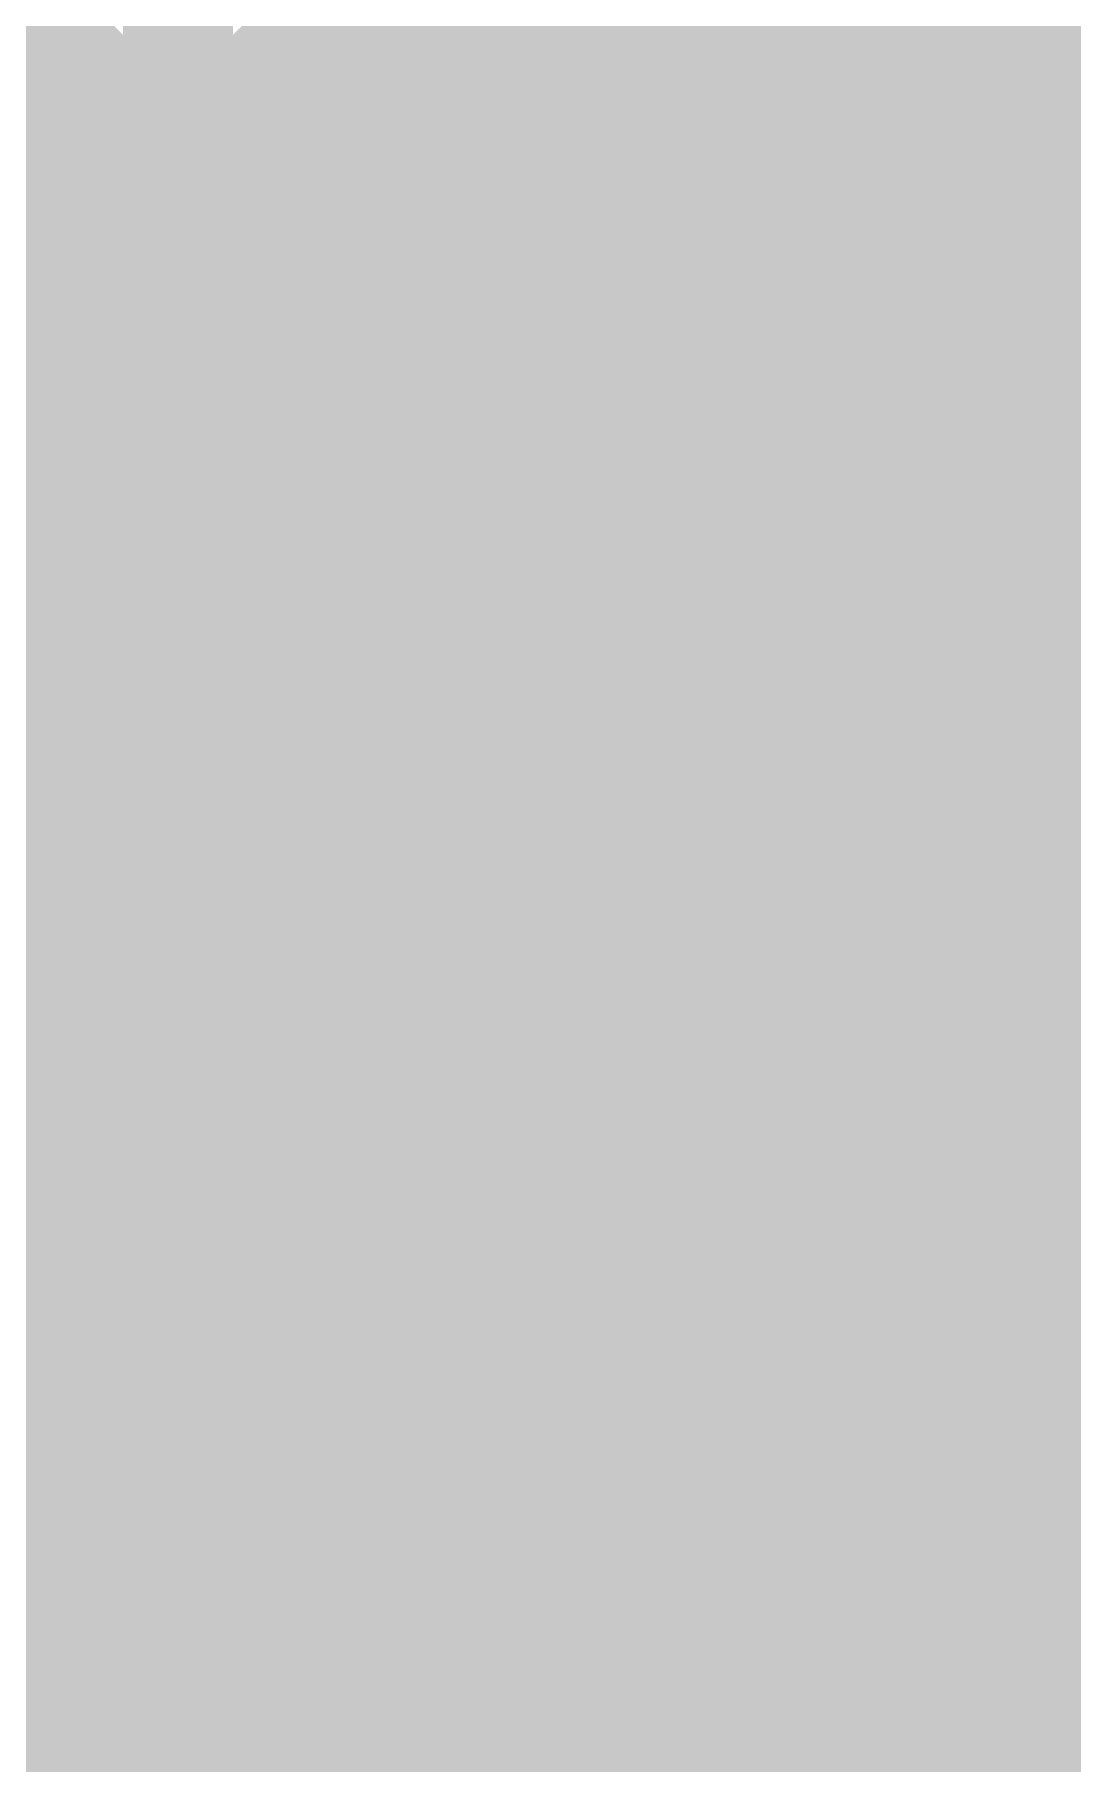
# Model space of a CAD drawing. Extents: x -5 to 208, y -5 to 206.
# Drawn here: x 17.64 to 23.64, y 113.44 to 123.44 of the extents above; entities that cross this region are included whole.
import ezdxf

# ---------------------------------------------------------------- set-up
doc = ezdxf.new("R2010")
doc.units = 0
doc.header["$MEASUREMENT"] = 0
doc.layers.get('0').update_dxf_attribs({"linetype": 'CONTINUOUS'})
for name, color, linetype in [('22-301-0_BOT', 7, 'CONTINUOUS'), ('22-301-0_DRD', 7, 'CONTINUOUS'), ('22-301-0_IN1', 1, 'CONTINUOUS'), ('22-301-0_IN2', 4, 'CONTINUOUS'), ('22-301-0_SMT', 5, 'CONTINUOUS'), ('22-301-0_SPT', 10, 'CONTINUOUS'), ('22-301-0_SST', 14, 'CONTINUOUS'), ('22-301-0_TOP', 9, 'CONTINUOUS'), ('THRUHOLE_TAP', 13, 'CONTINUOUS')]:
    doc.layers.add(name, color=color, linetype=linetype)

# ---------------------------------------------------------------- blocks, each defined once
blk = doc.blocks.new('ROUND_66')
at = {"const_width": 0.35052}
blk.add_lwpolyline([(-0.17526, 0, 1), (0.17526, 0, 1)], format="xyb", close=True, dxfattribs=at)
blk = doc.blocks.new('ROUND_68')
at = {"const_width": 0.35052}
blk.add_lwpolyline([(-0.17526, 0, 1), (0.17526, 0, 1)], format="xyb", close=True, dxfattribs=at)
blk = doc.blocks.new('RECTANGLE_6')
blk.add_solid([(0.4826, 0.4064), (0.4826, -0.4064), (-0.4826, 0.4064), (-0.4826, -0.4064)])
blk = doc.blocks.new('RECTANGLE_51')
blk.add_solid([(0.635, 0.3429), (0.635, -0.3429), (-0.635, 0.3429), (-0.635, -0.3429)])
blk = doc.blocks.new('ROUND_73')
at = {"const_width": 0.10033}
blk.add_lwpolyline([(-0.050164, 0, 1), (0.050164, 0, 1)], format="xyb", close=True, dxfattribs=at)

msp = doc.modelspace()

# ---------------------------------------------------------------- linework, layer by layer
at = {"layer": '22-301-0_BOT', "const_width": 0.254}
for points in [[(17.60728, 123.825, 0.4142136), (18.4658, 122.96648)], [(18.4658, 122.96648, 0.068358), (18.69728, 122.99827)]]:
    msp.add_lwpolyline(points, format="xyb", dxfattribs=at)
for points in [[(17.67332, 123.4948), (-3.556, 123.4948)], [(17.7038, 123.4313), (17.7038, 107.442)], [(17.81556, 123.2662), (-3.556, 123.2662)], [(17.9324, 123.1519), (17.9324, 107.442)], [(18.12544, 123.0376), (-3.556, 123.0376)], [(18.161, 123.02236), (18.161, 107.442)], [(18.6182, 122.98172), (18.6182, 107.442)], [(23.89632, 122.9995), (18.69694, 122.9995)], [(18.8468, 122.9995), (18.8468, 107.442)], [(19.0754, 122.9995), (19.0754, 107.442)], [(19.304, 122.9995), (19.304, 107.442)], [(19.5326, 122.9995), (19.5326, 107.442)], [(19.7612, 122.9995), (19.7612, 107.442)], [(19.9898, 122.9995), (19.9898, 107.442)], [(20.2184, 122.9995), (20.2184, 107.442)], [(20.447, 122.9995), (20.447, 107.442)], [(20.6756, 122.9995), (20.6756, 107.442)], [(20.9042, 122.9995), (20.9042, 107.442)], [(21.1328, 122.9995), (21.1328, 107.442)], [(21.3614, 122.9995), (21.3614, 107.442)], [(21.59, 122.9995), (21.59, 107.442)], [(21.8186, 122.9995), (21.8186, 107.442)], [(22.0472, 122.9995), (22.0472, 107.442)], [(22.2758, 122.9995), (22.2758, 107.442)], [(22.5044, 122.9995), (22.5044, 107.442)], [(22.733, 122.9995), (22.733, 107.442)], [(22.9616, 122.9995), (22.9616, 107.442)], [(23.1902, 122.9995), (23.1902, 107.442)], [(23.4188, 122.9995), (23.4188, 107.442)], [(23.6474, 122.9995), (23.6474, 107.442)], [(18.3896, 122.97156), (18.3896, 107.442)], [(26.2255, 122.809), (-3.556, 122.809)], [(26.2255, 122.5804), (-3.556, 122.5804)], [(26.2255, 122.3518), (-3.556, 122.3518)], [(26.2255, 122.1232), (-3.556, 122.1232)], [(26.2255, 121.8946), (-3.556, 121.8946)], [(26.2255, 121.666), (-3.556, 121.666)], [(26.2255, 121.4374), (-3.556, 121.4374)], [(26.2255, 121.2088), (-3.556, 121.2088)], [(26.2255, 120.9802), (-3.556, 120.9802)], [(26.2255, 120.7516), (-3.556, 120.7516)], [(26.2255, 120.523), (-3.556, 120.523)], [(26.2255, 120.2944), (-3.556, 120.2944)], [(26.2255, 120.0658), (-3.556, 120.0658)], [(26.2255, 119.8372), (-3.556, 119.8372)], [(26.2255, 119.6086), (-3.556, 119.6086)], [(26.2255, 119.38), (-3.556, 119.38)], [(26.2255, 119.1514), (-3.556, 119.1514)], [(26.2255, 118.9228), (-3.556, 118.9228)], [(26.2255, 118.6942), (-3.556, 118.6942)], [(26.2255, 118.4656), (-3.556, 118.4656)], [(26.2255, 118.237), (-3.556, 118.237)], [(26.2255, 118.0084), (-3.556, 118.0084)], [(26.2255, 117.7798), (-3.556, 117.7798)], [(26.2255, 117.5512), (-3.556, 117.5512)], [(26.2255, 117.3226), (-3.556, 117.3226)], [(26.2255, 117.094), (-3.556, 117.094)], [(26.2255, 116.8654), (-3.556, 116.8654)], [(26.2255, 116.6368), (-3.556, 116.6368)], [(26.2255, 116.4082), (-3.556, 116.4082)], [(26.2255, 116.1796), (-3.556, 116.1796)], [(26.2255, 115.951), (-3.556, 115.951)], [(26.2255, 115.7224), (-3.556, 115.7224)], [(26.2255, 115.4938), (-3.556, 115.4938)], [(26.2255, 115.2652), (-3.556, 115.2652)], [(26.2255, 115.0366), (-3.556, 115.0366)], [(26.2255, 114.808), (-3.556, 114.808)], [(26.2255, 114.5794), (-3.556, 114.5794)], [(26.2255, 114.3508), (-3.556, 114.3508)], [(26.2255, 114.1222), (-3.556, 114.1222)], [(26.2255, 113.8936), (-3.556, 113.8936)], [(26.2255, 113.665), (-3.556, 113.665)], [(26.2255, 113.4364), (-3.556, 113.4364)]]:
    msp.add_lwpolyline(points, dxfattribs=at)
at = {"layer": '22-301-0_DRD', "const_width": 0.254}
for points in [[(17.8308, 123.571), (18.2118, 123.19)], [(18.7198, 123.19), (19.1008, 123.571)], [(23.495, 123.571), (23.876, 123.19)], [(18.2118, 123.19), (18.7198, 123.19)], [(21.336, 119.634), (20.955, 119.253)], [(21.844, 119.634), (21.336, 119.634)], [(22.225, 119.253), (21.844, 119.634)], [(20.955, 119.253), (20.955, 118.745)], [(22.225, 118.745), (22.225, 119.253)], [(20.955, 118.745), (21.336, 118.364)], [(21.844, 118.364), (22.225, 118.745)], [(21.336, 118.364), (21.844, 118.364)], [(18.796, 116.84), (18.415, 116.459)], [(18.796, 116.84), (18.415, 116.459)], [(18.796, 116.84), (18.415, 116.459)], [(19.304, 116.84), (18.796, 116.84)], [(19.304, 116.84), (18.796, 116.84)], [(19.304, 116.84), (18.796, 116.84)], [(19.685, 116.459), (19.304, 116.84)], [(19.685, 116.459), (19.304, 116.84)], [(19.685, 116.459), (19.304, 116.84)], [(18.415, 116.459), (18.415, 115.951)], [(18.415, 116.459), (18.415, 115.951)], [(18.415, 116.459), (18.415, 115.951)], [(19.685, 115.951), (19.685, 116.459)], [(19.685, 115.951), (19.685, 116.459)], [(19.685, 115.951), (19.685, 116.459)], [(19.431, 116.078), (19.05, 115.697)], [(19.431, 116.078), (19.05, 115.697)], [(19.939, 116.078), (19.431, 116.078)], [(19.939, 116.078), (19.431, 116.078)], [(20.32, 115.697), (19.939, 116.078)], [(20.32, 115.697), (19.939, 116.078)], [(18.415, 115.951), (18.796, 115.57)], [(18.415, 115.951), (18.796, 115.57)], [(18.415, 115.951), (18.796, 115.57)], [(19.304, 115.57), (19.685, 115.951)], [(19.304, 115.57), (19.685, 115.951)], [(19.304, 115.57), (19.685, 115.951)], [(19.05, 115.697), (19.05, 115.189)], [(19.05, 115.697), (19.05, 115.189)], [(20.32, 115.189), (20.32, 115.697)], [(20.32, 115.189), (20.32, 115.697)], [(18.796, 115.57), (19.304, 115.57)], [(18.796, 115.57), (19.304, 115.57)], [(18.796, 115.57), (19.304, 115.57)], [(19.05, 115.189), (19.431, 114.808)], [(19.05, 115.189), (19.431, 114.808)], [(19.939, 114.808), (20.32, 115.189)], [(19.939, 114.808), (20.32, 115.189)], [(19.431, 114.808), (19.939, 114.808)], [(19.431, 114.808), (19.939, 114.808)]]:
    msp.add_lwpolyline(points, dxfattribs=at)
at = {"layer": '22-301-0_IN1', "const_width": 0.254}
for points in [[(17.5768, 165.608), (17.5768, 107.2642)], [(19.177, 165.608), (19.177, 107.2642)], [(19.4056, 165.608), (19.4056, 107.2642)], [(19.6342, 165.608), (19.6342, 107.2642)], [(19.8628, 165.608), (19.8628, 107.2642)], [(20.0914, 165.608), (20.0914, 107.2642)], [(20.32, 165.608), (20.32, 107.2642)], [(20.5486, 165.608), (20.5486, 107.2642)], [(20.7772, 165.608), (20.7772, 107.2642)], [(21.0058, 165.608), (21.0058, 107.2642)], [(21.2344, 165.608), (21.2344, 107.2642)], [(21.463, 165.608), (21.463, 107.2642)], [(22.8346, 159.59074), (22.8346, 107.2642)], [(21.6916, 159.47136), (21.6916, 107.2642)], [(21.9202, 159.28594), (21.9202, 107.2642)], [(22.606, 159.32912), (22.606, 107.2642)], [(22.1488, 159.21736), (22.1488, 107.2642)], [(22.3774, 159.23006), (22.3774, 107.2642)], [(23.0632, 158.74238), (23.0632, 107.2642)], [(23.2918, 158.53664), (23.2918, 107.2642)], [(17.8054, 123.66244), (17.8054, 107.2642)], [(23.5204, 123.52274), (23.5204, 107.2642)], [(17.98574, 123.3424), (-2.54, 123.3424)], [(18.034, 123.29922), (18.034, 107.2642)], [(23.64994, 123.3424), (18.94332, 123.3424)], [(18.9484, 123.34494), (18.9484, 107.2642)], [(18.7198, 123.19508), (18.7198, 107.2642)], [(23.749, 123.26112), (23.749, 107.2642)], [(74.66076, 123.1138), (-2.54, 123.1138)], [(18.2626, 123.17476), (18.2626, 107.2642)], [(18.4912, 123.14428), (18.4912, 107.2642)], [(74.78522, 122.8852), (-2.54, 122.8852)], [(75.14844, 122.6566), (-2.54, 122.6566)], [(73.84288, 122.428), (-2.54, 122.428)], [(73.67524, 122.1994), (-2.54, 122.1994)], [(73.61682, 121.9708), (-2.54, 121.9708)], [(73.63714, 121.7422), (-2.54, 121.7422)], [(73.7489, 121.5136), (-2.54, 121.5136)], [(74.05116, 121.285), (-2.54, 121.285)], [(79.883, 121.0564), (-2.54, 121.0564)], [(79.883, 120.8278), (-2.54, 120.8278)], [(79.883, 120.5992), (-2.54, 120.5992)], [(79.883, 120.3706), (-2.54, 120.3706)], [(79.883, 120.142), (-2.54, 120.142)], [(71.33336, 119.9134), (-2.54, 119.9134)], [(71.14794, 119.6848), (-2.54, 119.6848)], [(71.07936, 119.4562), (-2.54, 119.4562)], [(71.09206, 119.2276), (-2.54, 119.2276)], [(71.19112, 118.999), (-2.54, 118.999)], [(71.45274, 118.7704), (-2.54, 118.7704)], [(79.883, 118.5418), (-2.54, 118.5418)], [(79.883, 118.3132), (-2.54, 118.3132)], [(64.34074, 118.0846), (-2.54, 118.0846)], [(64.07912, 117.856), (-2.54, 117.856)], [(63.98006, 117.6274), (-2.54, 117.6274)], [(63.96736, 117.3988), (-2.54, 117.3988)], [(64.03594, 117.1702), (-2.54, 117.1702)], [(64.22136, 116.9416), (-2.54, 116.9416)], [(79.883, 116.713), (-2.54, 116.713)], [(79.883, 116.4844), (-2.54, 116.4844)], [(79.883, 116.2558), (-2.54, 116.2558)], [(79.883, 116.0272), (-2.54, 116.0272)], [(79.883, 115.7986), (-2.54, 115.7986)], [(71.51116, 115.57), (-2.54, 115.57)], [(71.2089, 115.3414), (-2.54, 115.3414)], [(71.09714, 115.1128), (-2.54, 115.1128)], [(71.07682, 114.8842), (-2.54, 114.8842)], [(71.13524, 114.6556), (-2.54, 114.6556)], [(67.32016, 114.427), (-2.54, 114.427)], [(67.0179, 114.1984), (-2.54, 114.1984)], [(66.90614, 113.9698), (-2.54, 113.9698)], [(66.88582, 113.7412), (-2.54, 113.7412)], [(66.94424, 113.5126), (-2.54, 113.5126)]]:
    msp.add_lwpolyline(points, dxfattribs=at)
for points in [[(17.78508, 123.825, 0.4142136), (18.4658, 123.14428)], [(18.4658, 123.14428, 0.4142136), (19.14652, 123.825)], [(23.44928, 123.825, 0.4142136), (24.13, 123.14428)]]:
    msp.add_lwpolyline(points, format="xyb", dxfattribs=at)
at = {"layer": '22-301-0_IN2', "const_width": 0.254}
for points in [[(19.177, 138.8618), (19.177, 107.188)], [(19.4056, 138.8618), (19.4056, 107.188)], [(19.6342, 138.8618), (19.6342, 107.188)], [(19.8628, 138.8618), (19.8628, 107.188)], [(20.0914, 138.8618), (20.0914, 107.188)], [(20.32, 138.8618), (20.32, 107.188)], [(20.5486, 138.8618), (20.5486, 107.188)], [(20.7772, 138.8618), (20.7772, 107.188)], [(21.0058, 138.8618), (21.0058, 107.188)], [(21.2344, 138.8618), (21.2344, 107.188)], [(21.463, 138.8618), (21.463, 107.188)], [(21.6916, 138.8618), (21.6916, 107.188)], [(21.9202, 138.8618), (21.9202, 107.188)], [(22.1488, 138.8618), (22.1488, 107.188)], [(22.3774, 138.8618), (22.3774, 107.188)], [(22.606, 138.8618), (22.606, 107.188)], [(22.8346, 138.8618), (22.8346, 107.188)], [(23.0632, 138.8618), (23.0632, 107.188)], [(23.2918, 138.8618), (23.2918, 107.188)], [(17.5768, 138.4808), (17.5768, 107.188)], [(17.8054, 123.66244), (17.8054, 107.188)], [(17.87144, 123.4948), (-2.54, 123.4948)], [(23.53564, 123.4948), (19.06016, 123.4948)], [(23.5204, 123.52274), (23.5204, 107.188)], [(18.034, 123.29922), (18.034, 107.188)], [(18.9484, 123.34494), (18.9484, 107.188)], [(18.07718, 123.2662), (-2.54, 123.2662)], [(18.7198, 123.19508), (18.7198, 107.188)], [(23.74138, 123.2662), (18.85188, 123.2662)], [(23.749, 123.26112), (23.749, 107.188)], [(18.2626, 123.17476), (18.2626, 107.188)], [(18.4912, 123.14428), (18.4912, 107.188)], [(55.753, 123.0376), (-2.54, 123.0376)], [(55.753, 122.809), (-2.54, 122.809)], [(55.753, 122.5804), (-2.54, 122.5804)], [(55.753, 122.3518), (-2.54, 122.3518)], [(55.753, 122.1232), (-2.54, 122.1232)], [(55.753, 121.8946), (-2.54, 121.8946)], [(55.753, 121.666), (-2.54, 121.666)], [(55.753, 121.4374), (-2.54, 121.4374)], [(55.753, 121.2088), (-2.54, 121.2088)], [(55.753, 120.9802), (-2.54, 120.9802)], [(55.753, 120.7516), (-2.54, 120.7516)], [(55.753, 120.523), (-2.54, 120.523)], [(55.753, 120.2944), (-2.54, 120.2944)], [(55.753, 120.0658), (-2.54, 120.0658)], [(55.753, 119.8372), (-2.54, 119.8372)], [(55.753, 119.6086), (-2.54, 119.6086)], [(55.753, 119.38), (-2.54, 119.38)], [(55.753, 119.1514), (-2.54, 119.1514)], [(55.753, 118.9228), (-2.54, 118.9228)], [(55.753, 118.6942), (-2.54, 118.6942)], [(55.753, 118.4656), (-2.54, 118.4656)], [(55.753, 118.237), (-2.54, 118.237)], [(55.753, 118.0084), (-2.54, 118.0084)], [(55.753, 117.7798), (-2.54, 117.7798)], [(56.49214, 117.5512), (-2.54, 117.5512)], [(63.98006, 117.3226), (-2.54, 117.3226)], [(64.07912, 117.094), (-2.54, 117.094)], [(64.34074, 116.8654), (-2.54, 116.8654)], [(80.264, 116.6368), (-2.54, 116.6368)], [(80.264, 116.4082), (-2.54, 116.4082)], [(80.264, 116.1796), (-2.54, 116.1796)], [(80.264, 115.951), (-2.54, 115.951)], [(80.264, 115.7224), (-2.54, 115.7224)], [(71.36638, 115.4938), (-2.54, 115.4938)], [(71.16064, 115.2652), (-2.54, 115.2652)], [(71.0819, 115.0366), (-2.54, 115.0366)], [(71.08698, 114.808), (-2.54, 114.808)], [(71.17588, 114.5794), (-2.54, 114.5794)], [(67.17538, 114.3508), (-2.54, 114.3508)], [(66.96964, 114.1222), (-2.54, 114.1222)], [(66.8909, 113.8936), (-2.54, 113.8936)], [(66.89598, 113.665), (-2.54, 113.665)], [(66.98488, 113.4364), (-2.54, 113.4364)]]:
    msp.add_lwpolyline(points, dxfattribs=at)
for points in [[(17.78508, 123.825, 0.4142136), (18.4658, 123.14428)], [(18.4658, 123.14428, 0.4142136), (19.14652, 123.825)], [(23.44928, 123.825, 0.4142136), (24.13, 123.14428)]]:
    msp.add_lwpolyline(points, format="xyb", dxfattribs=at)
at = {"layer": '22-301-0_SST', "const_width": 0.1524}
for points in [[(19.2278, 123.19), (19.4564, 123.19), (19.4564, 120.015), (14.9098, 120.015), (14.9098, 123.19), (19.2278, 123.19)], [(24.9428, 123.19), (25.1714, 123.19), (25.1714, 120.015), (20.6248, 120.015), (20.6248, 123.19), (24.9428, 123.19)], [(16.3195, 119.5705), (16.3195, 116.6495), (17.9578, 116.6495), (17.9578, 119.5705), (16.3195, 119.5705)], [(18.2245, 119.5705), (18.2245, 116.6495), (19.8628, 116.6495), (19.8628, 119.5705), (18.2245, 119.5705)], [(20.9804, 118.92534), (20.9804, 118.56974), (21.15058, 118.45036), (21.32076, 118.45036), (21.4884, 118.56974), (21.4884, 118.92534), (20.4724, 118.92534)], [(20.9804, 118.62816), (20.4724, 118.45036)], [(23.9014, 118.29034), (23.9014, 117.93474), (24.07158, 117.81536), (24.24176, 117.81536), (24.4094, 117.93474), (24.4094, 118.29034), (23.3934, 118.29034)], [(20.9804, 117.67312), (21.15058, 117.61216), (21.32076, 117.61216), (21.4884, 117.67312), (21.4884, 118.02872), (21.32076, 118.08714), (21.15058, 118.08714), (20.9804, 118.02872), (20.9804, 117.67312), (20.81276, 117.61216), (20.64258, 117.61216), (20.4724, 117.67312), (20.4724, 118.02872), (20.64258, 118.08714), (20.81276, 118.08714), (20.9804, 118.02872)], [(23.9014, 117.99316), (23.3934, 117.81536)], [(23.9014, 117.03812), (24.07158, 116.97716), (24.24176, 116.97716), (24.4094, 117.03812), (24.4094, 117.39372), (24.24176, 117.45214), (24.07158, 117.45214), (23.9014, 117.39372), (23.9014, 117.03812), (23.73376, 116.97716), (23.56358, 116.97716), (23.3934, 117.03812), (23.3934, 117.39372), (23.56358, 117.45214), (23.73376, 117.45214), (23.9014, 117.39372)], [(20.4724, 117.12956), (21.4884, 116.77396), (21.4884, 117.24894)], [(23.56358, 116.61394), (23.3934, 116.49456), (23.3934, 116.25834), (23.56358, 116.13896), (23.73376, 116.13896), (24.07158, 116.37772), (24.4094, 116.13896), (24.4094, 116.61394)], [(17.78, 115.97894), (18.1356, 115.97894), (18.19656, 115.80876), (18.19656, 115.64112), (18.1356, 115.47094), (17.78, 115.47094), (17.72158, 115.64112), (17.72158, 115.80876), (17.9578, 116.48694)], [(23.3045, 115.7605), (23.3045, 112.8395), (24.9428, 112.8395), (24.9428, 115.7605), (23.3045, 115.7605)], [(21.18106, 114.6683), (21.01342, 114.72926), (21.01342, 115.08486), (21.18106, 115.14328), (21.85924, 115.14328), (22.02942, 115.08486), (22.02942, 114.72926), (21.85924, 114.6683)], [(18.6055, 112.2045), (18.6055, 115.1255), (16.9672, 115.1255), (16.9672, 112.2045), (18.6055, 112.2045)], [(20.5105, 112.2045), (20.5105, 115.1255), (18.8722, 115.1255), (18.8722, 112.2045), (20.5105, 112.2045)], [(21.01342, 113.94948), (21.01342, 114.1857)], [(21.01342, 114.06886), (22.02942, 114.06886), (21.85924, 114.1857)], [(21.01342, 113.40846), (21.18106, 113.5253), (21.35124, 113.58626), (21.68906, 113.58626), (21.85924, 113.5253), (22.02942, 113.40846), (22.02942, 113.28908), (21.85924, 113.1697), (21.68906, 113.11128), (21.35124, 113.11128), (21.18106, 113.1697), (21.01342, 113.28908), (21.01342, 113.40846)]]:
    msp.add_lwpolyline(points, dxfattribs=at)
at = {"layer": '22-301-0_TOP'}
for points, const_width in [([(23.2156, 129.5908), (23.2156, 109.1692)], 0.254), ([(18.4658, 122.555), (18.4658, 122.6312), (16.51, 124.587), (16.51, 125.0188)], 0.635), ([(21.59, 122.555), (21.59, 123.444), (22.225, 124.079), (22.225, 125.0188)], 0.635), ([(22.987, 124.2822), (22.987, 109.1692)], 0.254), ([(23.4442, 124.2822), (23.4442, 123.2281)], 0.254), ([(18.4658, 122.555), (18.4658, 122.6312), (18.4658, 123.825)], 0.635), ([(22.7584, 123.7107), (22.7584, 109.1692)], 0.254), ([(22.67458, 123.61418), (22.2885, 123.2281)], 0.254), ([(23.4823, 123.61672), (23.4823, 123.2281)], 0.254), ([(22.5298, 123.46686), (22.5298, 123.2281)], 0.254), ([(23.4823, 123.3424), (22.4028, 123.3424)], 0.254), ([(22.5552, 123.2281), (22.2885, 123.2281)], 0.254), ([(22.5552, 123.2281), (22.5552, 122.2629)], 0.254), ([(23.4823, 123.2281), (23.2156, 123.2281)], 0.254), ([(23.2156, 123.2281), (23.2156, 121.8819)], 0.254), ([(23.2156, 123.1138), (22.5552, 123.1138)], 0.254), ([(23.2156, 122.8852), (22.5552, 122.8852)], 0.254), ([(23.2156, 122.6566), (22.5552, 122.6566)], 0.254), ([(23.2156, 122.428), (22.5552, 122.428)], 0.254), ([(22.5552, 122.2629), (22.5552, 121.8819)], 0.254), ([(23.2156, 122.1994), (22.5552, 122.1994)], 0.254), ([(23.2156, 121.9708), (22.5552, 121.9708)], 0.254), ([(22.5552, 121.8819), (22.5552, 121.3231)], 0.254), ([(25.146, 121.8819), (23.2156, 121.8819)], 0.254), ([(23.4442, 121.8819), (23.4442, 121.3231)], 0.254), ([(23.6728, 121.8819), (23.6728, 121.3231)], 0.254), ([(18.4658, 120.65), (19.558, 120.65), (20.4978, 121.5898), (21.59, 121.5898)], 0.635), ([(26.56586, 121.7422), (22.5552, 121.7422)], 0.254), ([(26.79446, 121.5136), (22.5552, 121.5136)], 0.254), ([(22.5552, 121.3231), (22.5552, 120.9167)], 0.254), ([(23.2156, 121.285), (22.5552, 121.285)], 0.254), ([(23.2156, 121.3231), (23.2156, 119.9769)], 0.254), ([(25.146, 121.3231), (23.2156, 121.3231)], 0.254), ([(23.2156, 121.0564), (22.5552, 121.0564)], 0.254), ([(22.5552, 120.9167), (22.5552, 119.9769)], 0.254), ([(18.4658, 120.65), (19.05, 120.0658), (19.05, 118.8212)], 0.635), ([(20.6248, 120.79986), (20.02282, 120.19788)], 0.254), ([(20.6248, 120.79986), (20.6248, 119.9769)], 0.254), ([(21.59, 118.999), (21.59, 120.65)], 0.635), ([(23.2156, 120.8278), (22.5552, 120.8278)], 0.254), ([(20.6248, 120.5992), (20.4216, 120.5992)], 0.254), ([(20.4724, 120.64746), (20.4724, 115.1128)], 0.254), ([(20.6248, 120.65), (21.59, 120.65)], 0.254), ([(22.5552, 120.65), (21.59, 120.65)], 0.254), ([(21.59, 119.9769), (21.59, 120.65)], 0.254), ([(23.2156, 120.5992), (22.5552, 120.5992)], 0.254), ([(20.2438, 120.41886), (20.2438, 115.1128)], 0.254), ([(20.6248, 120.3706), (20.193, 120.3706)], 0.254), ([(23.2156, 120.3706), (22.5552, 120.3706)], 0.254), ([(20.0152, 120.19026), (20.0152, 115.1128)], 0.254), ([(20.6248, 120.142), (19.95932, 120.142)], 0.254), ([(23.2156, 120.142), (22.5552, 120.142)], 0.254), ([(19.6977, 120.01754), (19.6977, 119.5578)], 0.254), ([(19.7866, 120.04294), (19.7866, 119.5578)], 0.254), ([(23.4823, 119.9134), (19.6977, 119.9134)], 0.254), ([(22.5552, 119.9769), (20.6248, 119.9769)], 0.254), ([(20.701, 119.9769), (20.701, 109.99216)], 0.254), ([(20.9296, 119.9769), (20.9296, 109.76356)], 0.254), ([(21.1582, 119.9769), (21.1582, 111.09452)], 0.254), ([(21.3868, 119.9769), (21.3868, 111.09452)], 0.254), ([(21.6154, 119.9769), (21.6154, 111.09452)], 0.254), ([(21.844, 119.9769), (21.844, 111.09452)], 0.254), ([(22.0726, 119.9769), (22.0726, 111.09452)], 0.254), ([(22.3012, 119.9769), (22.3012, 109.1692)], 0.254), ([(22.5298, 119.9769), (22.5298, 109.1692)], 0.254), ([(23.4823, 119.9769), (23.2156, 119.9769)], 0.254), ([(23.4442, 119.9769), (23.4442, 115.7478)], 0.254), ([(23.4823, 119.9769), (23.4823, 115.7478)], 0.254), ([(23.4823, 119.6848), (19.6977, 119.6848)], 0.254), ([(19.8628, 119.5578), (19.6977, 119.5578)], 0.254), ([(19.8628, 119.5578), (19.8628, 118.1354)], 0.254), ([(23.4823, 119.4562), (19.8628, 119.4562)], 0.254), ([(23.4823, 119.2276), (19.8628, 119.2276)], 0.254), ([(23.4823, 118.999), (19.8628, 118.999)], 0.254), ([(17.145, 117.3988), (17.1958, 117.3988), (18.6182, 118.8212), (19.05, 118.8212)], 0.254), ([(23.4823, 118.7704), (19.8628, 118.7704)], 0.254), ([(23.4823, 118.5418), (19.8628, 118.5418)], 0.254), ([(23.4823, 118.3132), (19.8628, 118.3132)], 0.254), ([(19.8628, 118.1354), (19.8628, 118.0846)], 0.254), ([(23.4823, 118.0846), (19.8628, 118.0846)], 0.254), ([(19.8628, 118.0846), (19.8628, 116.6622)], 0.254), ([(18.2372, 117.7925), (17.9578, 117.5131)], 0.254), ([(18.2372, 117.7925), (18.2372, 116.6622)], 0.254), ([(23.4823, 117.856), (19.8628, 117.856)], 0.254), ([(18.1864, 117.7417), (18.1864, 115.1128)], 0.254), ([(18.2372, 117.6274), (18.06956, 117.6274)], 0.254), ([(19.05, 116.205), (19.05, 117.3988)], 0.635), ([(19.05, 117.3988), (19.05, 116.205)], 0.635), ([(19.05, 116.205), (19.05, 117.3988)], 0.635), ([(23.4823, 117.6274), (19.8628, 117.6274)], 0.254), ([(17.9578, 117.5131), (17.9578, 115.1128)], 0.254), ([(17.9578, 117.5131), (17.9578, 116.6622)], 0.254), ([(18.2372, 117.3988), (17.9578, 117.3988)], 0.254), ([(18.2372, 117.3988), (19.05, 117.3988)], 0.254), ([(19.05, 116.6622), (19.05, 117.3988)], 0.254), ([(19.8628, 117.3988), (19.05, 117.3988)], 0.254), ([(23.4823, 117.3988), (19.8628, 117.3988)], 0.254), ([(18.2372, 117.1702), (17.9578, 117.1702)], 0.254), ([(23.4823, 117.1702), (19.8628, 117.1702)], 0.254), ([(18.2372, 116.9416), (17.9578, 116.9416)], 0.254), ([(23.4823, 116.9416), (19.8628, 116.9416)], 0.254), ([(18.2372, 116.713), (17.9578, 116.713)], 0.254), ([(23.4823, 116.713), (19.8628, 116.713)], 0.254), ([(17.9578, 116.6622), (16.3322, 116.6622)], 0.254), ([(17.7292, 116.6622), (17.7292, 115.1128)], 0.254), ([(19.8628, 116.6622), (18.2372, 116.6622)], 0.254), ([(18.415, 116.6622), (18.415, 115.1128)], 0.254), ([(18.6436, 116.6622), (18.6436, 114.33556)], 0.254), ([(18.8722, 116.6622), (18.8722, 114.10696)], 0.254), ([(19.1008, 116.6622), (19.1008, 115.1128)], 0.254), ([(19.3294, 116.6622), (19.3294, 115.1128)], 0.254), ([(19.558, 116.6622), (19.558, 115.1128)], 0.254), ([(19.7866, 116.6622), (19.7866, 115.1128)], 0.254), ([(23.4823, 116.4844), (10.6807, 116.4844)], 0.254), ([(23.4823, 116.2558), (10.6807, 116.2558)], 0.254), ([(23.4823, 116.0272), (10.6807, 116.0272)], 0.254), ([(23.4823, 115.7986), (10.6807, 115.7986)], 0.254), ([(23.3172, 115.7478), (23.3172, 114.3254)], 0.254), ([(23.4823, 115.7478), (23.3172, 115.7478)], 0.254), ([(19.685, 114.3762), (19.685, 115.443)], 0.635), ([(19.685, 114.3762), (19.685, 115.443)], 0.635), ([(23.3172, 115.57), (10.6807, 115.57)], 0.254), ([(23.3172, 115.3414), (10.6807, 115.3414)], 0.254), ([(23.3172, 115.1128), (10.6807, 115.1128)], 0.254), ([(18.5928, 115.1128), (16.9672, 115.1128), (16.9672, 113.6904)], 0.254), ([(18.5928, 115.1128), (18.5928, 114.38636)], 0.254), ([(20.4978, 115.1128), (18.8722, 115.1128)], 0.254), ([(18.8722, 115.1128), (18.8722, 114.10696)], 0.254), ([(19.685, 115.1128), (19.685, 114.3762)], 0.254), ([(20.4978, 115.1128), (20.4978, 113.6904)], 0.254), ([(18.8722, 114.8842), (18.5928, 114.8842)], 0.254), ([(23.3172, 114.8842), (20.4978, 114.8842)], 0.254), ([(18.8722, 114.6556), (18.5928, 114.6556)], 0.254), ([(23.3172, 114.6556), (20.4978, 114.6556)], 0.254), ([(18.8722, 114.427), (18.5928, 114.427)], 0.254), ([(18.5928, 114.38636), (18.8722, 114.10696)], 0.254), ([(23.3172, 114.427), (20.4978, 114.427)], 0.254), ([(19.685, 112.9538), (19.3802, 112.9538), (17.9578, 114.3762), (17.78, 114.3762)], 0.254), ([(18.8722, 114.3762), (19.685, 114.3762)], 0.254), ([(20.4978, 114.3762), (19.685, 114.3762)], 0.254), ([(23.3172, 114.3254), (23.3172, 114.2746)], 0.254), ([(18.8722, 114.1984), (18.78076, 114.1984)], 0.254), ([(23.3172, 114.1984), (20.4978, 114.1984)], 0.254), ([(23.3172, 114.2746), (23.3172, 112.8522)], 0.254), ([(23.3172, 113.9698), (20.4978, 113.9698)], 0.254), ([(23.3172, 113.7412), (20.4978, 113.7412)], 0.254), ([(20.4978, 113.6904), (20.4978, 113.6396)], 0.254), ([(20.4978, 113.6396), (20.4978, 112.2172)], 0.254), ([(23.3172, 113.5126), (20.4978, 113.5126)], 0.254)]:
    msp.add_lwpolyline(points, dxfattribs=dict(at, const_width=const_width))
at = {"layer": '22-301-0_TOP', "const_width": 0.254}
msp.add_lwpolyline([(19.6977, 120.01754, 0.142963), (20.016, 120.192)], format="xyb", dxfattribs=at)
msp.add_lwpolyline([(19.6977, 120.01754, 0.142963), (20.016, 120.192)], format="xyb", dxfattribs=at)

# ---------------------------------------------------------------- block references
at = {"layer": '22-301-0_BOT'}
for p in [(21.59, 118.999), (19.05, 116.205), (19.685, 115.443)]:
    msp.add_blockref('ROUND_66', p, dxfattribs=at)
at = {"layer": '22-301-0_IN1'}
for p in [(21.59, 118.999), (19.05, 116.205), (19.685, 115.443)]:
    msp.add_blockref('ROUND_66', p, dxfattribs=at)
at = {"layer": '22-301-0_IN2'}
for p in [(21.59, 118.999), (19.05, 116.205), (19.685, 115.443)]:
    msp.add_blockref('ROUND_68', p, dxfattribs=at)
at = {"layer": '22-301-0_SMT'}
for name, p in [('RECTANGLE_51', (18.4658, 122.555)), ('RECTANGLE_51', (21.59, 122.555)), ('RECTANGLE_51', (24.1808, 122.555)), ('RECTANGLE_51', (21.59, 121.5898)), ('RECTANGLE_51', (18.4658, 120.65)), ('RECTANGLE_51', (21.59, 120.65)), ('RECTANGLE_51', (24.1808, 120.65)), ('RECTANGLE_6', (19.05, 118.8212)), ('RECTANGLE_6', (19.05, 117.3988)), ('RECTANGLE_6', (17.78, 114.3762)), ('RECTANGLE_6', (19.685, 114.3762))]:
    msp.add_blockref(name, p, dxfattribs=at)
at = {"layer": '22-301-0_SPT'}
for name, p in [('RECTANGLE_51', (18.4658, 122.555)), ('RECTANGLE_51', (21.59, 122.555)), ('RECTANGLE_51', (24.1808, 122.555)), ('RECTANGLE_51', (21.59, 121.5898)), ('RECTANGLE_51', (18.4658, 120.65)), ('RECTANGLE_51', (21.59, 120.65)), ('RECTANGLE_51', (24.1808, 120.65)), ('RECTANGLE_6', (19.05, 118.8212)), ('RECTANGLE_6', (19.05, 117.3988)), ('RECTANGLE_6', (17.78, 114.3762)), ('RECTANGLE_6', (19.685, 114.3762))]:
    msp.add_blockref(name, p, dxfattribs=at)
at = {"layer": '22-301-0_TOP'}
for name, p in [('RECTANGLE_51', (18.4658, 122.555)), ('RECTANGLE_51', (21.59, 122.555)), ('RECTANGLE_51', (24.1808, 122.555)), ('RECTANGLE_51', (21.59, 121.5898)), ('RECTANGLE_51', (18.4658, 120.65)), ('RECTANGLE_51', (21.59, 120.65)), ('RECTANGLE_51', (24.1808, 120.65)), ('ROUND_66', (21.59, 118.999)), ('RECTANGLE_6', (19.05, 118.8212)), ('RECTANGLE_6', (19.05, 117.3988)), ('ROUND_66', (19.05, 116.205)), ('ROUND_66', (19.685, 115.443)), ('RECTANGLE_6', (17.78, 114.3762)), ('RECTANGLE_6', (19.685, 114.3762))]:
    msp.add_blockref(name, p, dxfattribs=at)
at = {"layer": 'THRUHOLE_TAP'}
for p in [(21.59, 118.999), (19.05, 116.205), (19.685, 115.443)]:
    msp.add_blockref('ROUND_73', p, dxfattribs=at)

doc.saveas('drawing.dxf')
